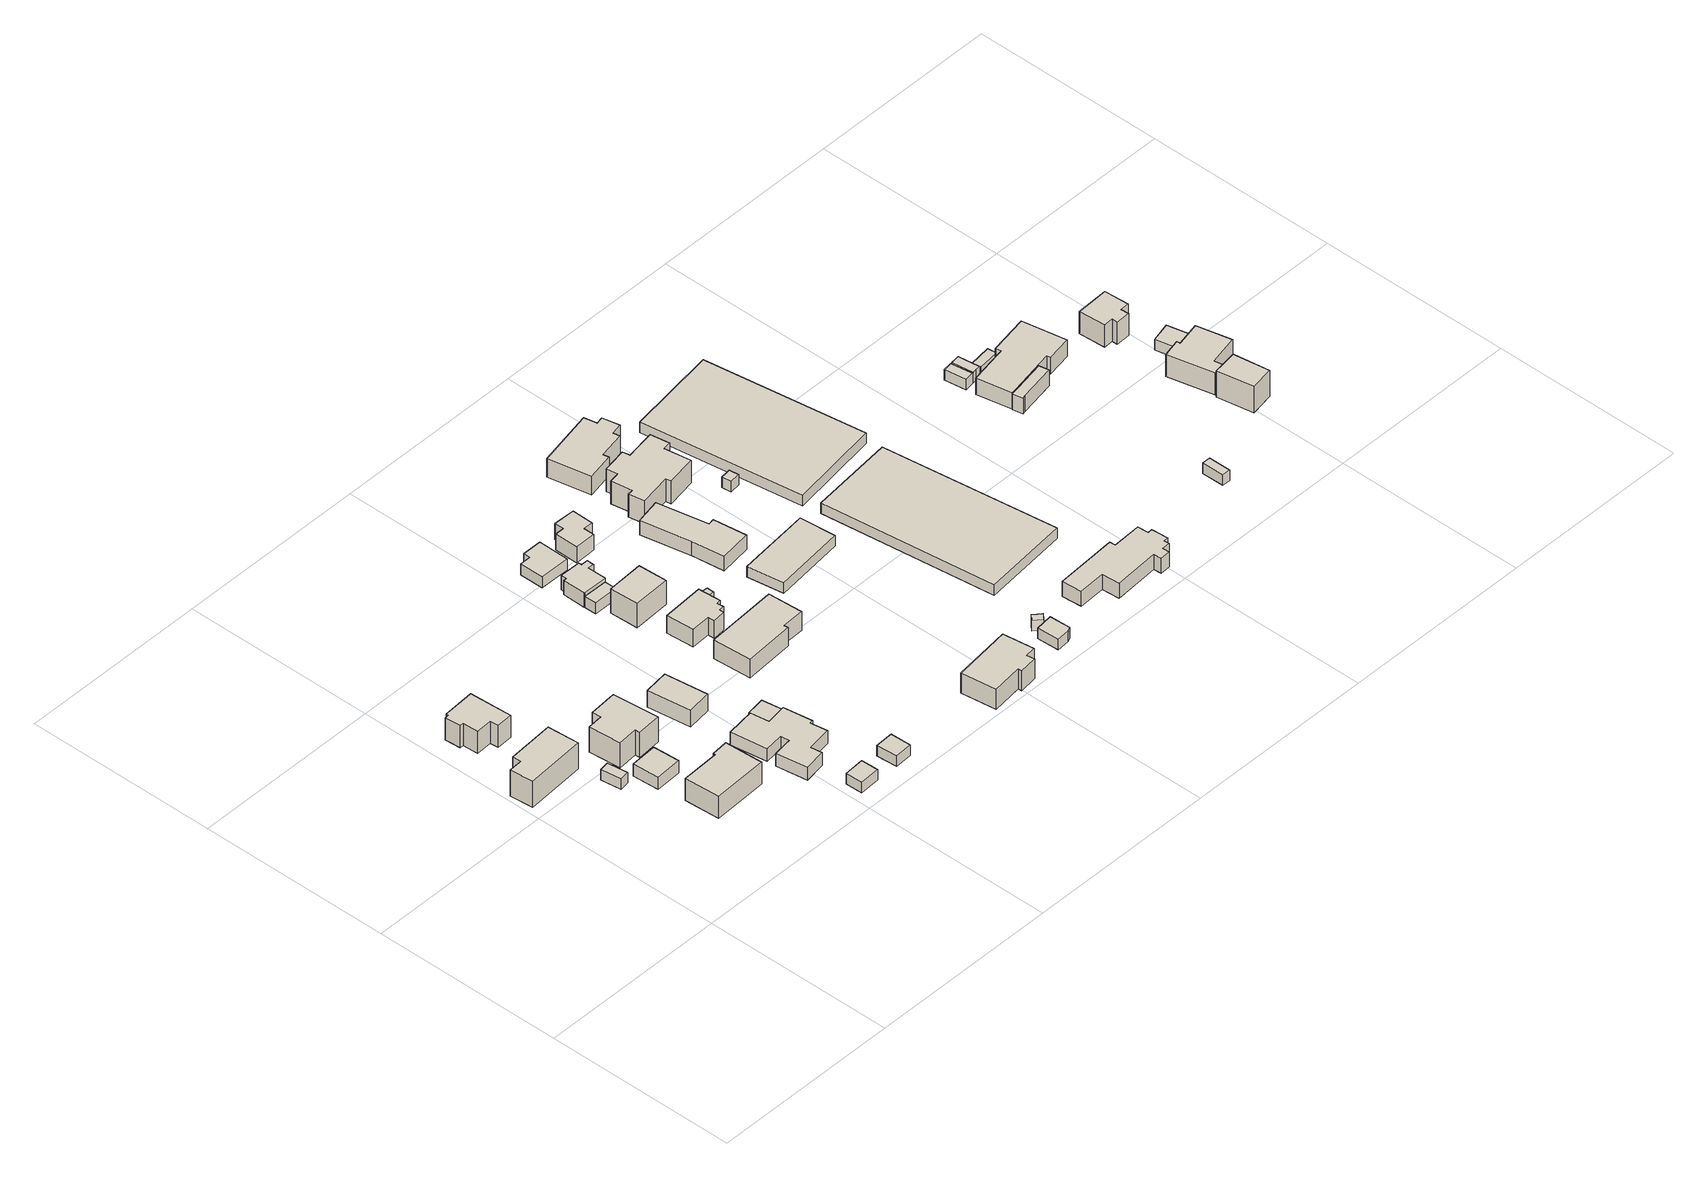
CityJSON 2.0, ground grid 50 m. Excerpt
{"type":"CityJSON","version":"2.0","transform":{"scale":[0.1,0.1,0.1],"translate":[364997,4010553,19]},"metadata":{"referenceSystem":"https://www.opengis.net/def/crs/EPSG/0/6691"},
"CityObjects":{
"building1":{"type":"Building","attributes":{"枝番":1,"利根川水系利根川洪水浸水想定区域（計画規模）.規模":"L1","利根川水系利根川洪水浸水想定区域（計画規模）.浸水ランク":"2","利根川水系利根川洪水浸水想定区域（計画規模）.浸水深":0.794,"利根川水系利根川洪水浸水想定区域（想定最大規模）.規模":"L2","利根川水系利根川洪水浸水想定区域（想定最大規模）.浸水ランク":"2","利根川水系利根川洪水浸水想定区域（想定最大規模）.浸水深":2.25,"usage":"411","measuredHeight":8.7,"BuildingDetails.prefecture":"10","BuildingDetails.city":"10207","BuildingDetails.surveyYear":2016},"geometry":[{"type":"Solid","lod":"1","boundaries":[[[[0,1,2,3,4,5]],[[4,6,7,5]],[[3,8,6,4]],[[2,9,8,3]],[[1,10,9,2]],[[0,11,10,1]],[[5,7,11,0]],[[6,8,9,10,11,7]]]]}]},
"building2":{"type":"Building","attributes":{"枝番":1,"利根川水系利根川洪水浸水想定区域（計画規模）.規模":"L1","利根川水系利根川洪水浸水想定区域（計画規模）.浸水ランク":"2","利根川水系利根川洪水浸水想定区域（計画規模）.浸水深":0.894,"利根川水系利根川洪水浸水想定区域（想定最大規模）.規模":"L2","利根川水系利根川洪水浸水想定区域（想定最大規模）.浸水ランク":"2","利根川水系利根川洪水浸水想定区域（想定最大規模）.浸水深":2.35,"usage":"411","measuredHeight":7.2,"BuildingDetails.prefecture":"10","BuildingDetails.city":"10207","BuildingDetails.surveyYear":2016},"geometry":[{"type":"Solid","lod":"1","boundaries":[[[[12,13,14,15,16,17,18,19,20,21]],[[20,22,23,21]],[[19,24,22,20]],[[18,25,24,19]],[[17,26,25,18]],[[16,27,26,17]],[[15,28,27,16]],[[14,29,28,15]],[[13,30,29,14]],[[12,31,30,13]],[[21,23,31,12]],[[22,24,25,26,27,28,29,30,31,23]]]]}]},
"building3":{"type":"Building","attributes":{"枝番":1,"利根川水系利根川洪水浸水想定区域（計画規模）.規模":"L1","利根川水系利根川洪水浸水想定区域（計画規模）.浸水ランク":"2","利根川水系利根川洪水浸水想定区域（計画規模）.浸水深":0.893,"利根川水系利根川洪水浸水想定区域（想定最大規模）.規模":"L2","利根川水系利根川洪水浸水想定区域（想定最大規模）.浸水ランク":"2","利根川水系利根川洪水浸水想定区域（想定最大規模）.浸水深":2.35,"BuildingDetails.prefecture":"10","BuildingDetails.city":"10207"},"geometry":[{"type":"Solid","lod":"1","boundaries":[[[[32,33,34,35]],[[34,36,37,35]],[[33,38,36,34]],[[32,39,38,33]],[[35,37,39,32]],[[36,38,39,37]]]]}]},
"building4":{"type":"Building","attributes":{"枝番":1,"利根川水系利根川洪水浸水想定区域（計画規模）.規模":"L1","利根川水系利根川洪水浸水想定区域（計画規模）.浸水ランク":"2","利根川水系利根川洪水浸水想定区域（計画規模）.浸水深":0.593,"利根川水系利根川洪水浸水想定区域（想定最大規模）.規模":"L2","利根川水系利根川洪水浸水想定区域（想定最大規模）.浸水ランク":"2","利根川水系利根川洪水浸水想定区域（想定最大規模）.浸水深":2.05,"usage":"411","measuredHeight":4.3,"BuildingDetails.prefecture":"10","BuildingDetails.city":"10207","BuildingDetails.surveyYear":2016},"geometry":[{"type":"Solid","lod":"1","boundaries":[[[[40,41,42,43]],[[42,44,45,43]],[[41,46,44,42]],[[40,47,46,41]],[[43,45,47,40]],[[44,46,47,45]]]]}]},
"building5":{"type":"Building","attributes":{"枝番":1,"利根川水系利根川洪水浸水想定区域（計画規模）.規模":"L1","利根川水系利根川洪水浸水想定区域（計画規模）.浸水ランク":"2","利根川水系利根川洪水浸水想定区域（計画規模）.浸水深":1.19,"利根川水系利根川洪水浸水想定区域（想定最大規模）.規模":"L2","利根川水系利根川洪水浸水想定区域（想定最大規模）.浸水ランク":"2","利根川水系利根川洪水浸水想定区域（想定最大規模）.浸水深":2.65,"usage":"411","measuredHeight":7.3,"BuildingDetails.prefecture":"10","BuildingDetails.city":"10207","BuildingDetails.surveyYear":2016},"geometry":[{"type":"Solid","lod":"1","boundaries":[[[[48,49,50,51,52,53]],[[52,54,55,53]],[[51,56,54,52]],[[50,57,56,51]],[[49,58,57,50]],[[48,59,58,49]],[[53,55,59,48]],[[54,56,57,58,59,55]]]]}]},
"building6":{"type":"Building","attributes":{"枝番":1,"利根川水系利根川洪水浸水想定区域（計画規模）.規模":"L1","利根川水系利根川洪水浸水想定区域（計画規模）.浸水ランク":"2","利根川水系利根川洪水浸水想定区域（計画規模）.浸水深":0.993,"利根川水系利根川洪水浸水想定区域（想定最大規模）.規模":"L2","利根川水系利根川洪水浸水想定区域（想定最大規模）.浸水ランク":"2","利根川水系利根川洪水浸水想定区域（想定最大規模）.浸水深":2.45,"usage":"411","measuredHeight":9.5,"BuildingDetails.prefecture":"10","BuildingDetails.city":"10207","BuildingDetails.surveyYear":2016},"geometry":[{"type":"Solid","lod":"1","boundaries":[[[[60,61,62,63,64,65,66,67]],[[66,68,69,67]],[[65,70,68,66]],[[64,71,70,65]],[[63,72,71,64]],[[62,73,72,63]],[[61,74,73,62]],[[60,75,74,61]],[[67,69,75,60]],[[68,70,71,72,73,74,75,69]]]]}]},
"building7":{"type":"Building","attributes":{"枝番":1,"利根川水系利根川洪水浸水想定区域（計画規模）.規模":"L1","利根川水系利根川洪水浸水想定区域（計画規模）.浸水ランク":"2","利根川水系利根川洪水浸水想定区域（計画規模）.浸水深":1.39,"利根川水系利根川洪水浸水想定区域（想定最大規模）.規模":"L2","利根川水系利根川洪水浸水想定区域（想定最大規模）.浸水ランク":"2","利根川水系利根川洪水浸水想定区域（想定最大規模）.浸水深":2.85,"BuildingDetails.prefecture":"10","BuildingDetails.city":"10207"},"geometry":[{"type":"Solid","lod":"1","boundaries":[[[[76,77,78,79]],[[78,80,81,79]],[[77,82,80,78]],[[76,83,82,77]],[[79,81,83,76]],[[80,82,83,81]]]]}]},
"building8":{"type":"Building","attributes":{"枝番":1,"利根川水系利根川洪水浸水想定区域（計画規模）.規模":"L1","利根川水系利根川洪水浸水想定区域（計画規模）.浸水ランク":"2","利根川水系利根川洪水浸水想定区域（計画規模）.浸水深":1.59,"利根川水系利根川洪水浸水想定区域（想定最大規模）.規模":"L2","利根川水系利根川洪水浸水想定区域（想定最大規模）.浸水ランク":"3","利根川水系利根川洪水浸水想定区域（想定最大規模）.浸水深":3.05,"usage":"411","measuredHeight":7.1,"BuildingDetails.prefecture":"10","BuildingDetails.city":"10207","BuildingDetails.surveyYear":2016},"geometry":[{"type":"Solid","lod":"1","boundaries":[[[[84,85,86,87,88,89,90,91,92,93,94,95,96,97]],[[96,98,99,97]],[[95,100,98,96]],[[94,101,100,95]],[[93,102,101,94]],[[92,103,102,93]],[[91,104,103,92]],[[90,105,104,91]],[[89,106,105,90]],[[88,107,106,89]],[[87,108,107,88]],[[86,109,108,87]],[[85,110,109,86]],[[84,111,110,85]],[[97,99,111,84]],[[98,100,101,102,103,104,105,106,107,108,109,110,111,99]]]]}]},
"building9":{"type":"Building","attributes":{"枝番":1,"利根川水系利根川洪水浸水想定区域（計画規模）.規模":"L1","利根川水系利根川洪水浸水想定区域（計画規模）.浸水ランク":"2","利根川水系利根川洪水浸水想定区域（計画規模）.浸水深":1.19,"利根川水系利根川洪水浸水想定区域（想定最大規模）.規模":"L2","利根川水系利根川洪水浸水想定区域（想定最大規模）.浸水ランク":"2","利根川水系利根川洪水浸水想定区域（想定最大規模）.浸水深":2.65,"usage":"411","measuredHeight":5.1,"BuildingDetails.prefecture":"10","BuildingDetails.city":"10207","BuildingDetails.surveyYear":2016},"geometry":[{"type":"Solid","lod":"1","boundaries":[[[[112,113,114,115]],[[114,116,117,115]],[[113,118,116,114]],[[112,119,118,113]],[[115,117,119,112]],[[116,118,119,117]]]]}]},
"building10":{"type":"Building","attributes":{"枝番":1,"利根川水系利根川洪水浸水想定区域（計画規模）.規模":"L1","利根川水系利根川洪水浸水想定区域（計画規模）.浸水ランク":"2","利根川水系利根川洪水浸水想定区域（計画規模）.浸水深":1.59,"利根川水系利根川洪水浸水想定区域（想定最大規模）.規模":"L2","利根川水系利根川洪水浸水想定区域（想定最大規模）.浸水ランク":"3","利根川水系利根川洪水浸水想定区域（想定最大規模）.浸水深":3.05,"measuredHeight":3.8,"BuildingDetails.prefecture":"10","BuildingDetails.city":"10207"},"geometry":[{"type":"Solid","lod":"1","boundaries":[[[[120,121,122,123]],[[122,124,125,123]],[[121,126,124,122]],[[120,127,126,121]],[[123,125,127,120]],[[124,126,127,125]]]]}]},
"building11":{"type":"Building","attributes":{"枝番":1,"利根川水系利根川洪水浸水想定区域（計画規模）.規模":"L1","利根川水系利根川洪水浸水想定区域（計画規模）.浸水ランク":"2","利根川水系利根川洪水浸水想定区域（計画規模）.浸水深":1.19,"利根川水系利根川洪水浸水想定区域（想定最大規模）.規模":"L2","利根川水系利根川洪水浸水想定区域（想定最大規模）.浸水ランク":"2","利根川水系利根川洪水浸水想定区域（想定最大規模）.浸水深":2.65,"measuredHeight":3.2,"BuildingDetails.prefecture":"10","BuildingDetails.city":"10207"},"geometry":[{"type":"Solid","lod":"1","boundaries":[[[[128,129,130,131]],[[130,132,133,131]],[[129,134,132,130]],[[128,135,134,129]],[[131,133,135,128]],[[132,134,135,133]]]]}]},
"building12":{"type":"Building","attributes":{"枝番":1,"利根川水系利根川洪水浸水想定区域（計画規模）.規模":"L1","利根川水系利根川洪水浸水想定区域（計画規模）.浸水ランク":"2","利根川水系利根川洪水浸水想定区域（計画規模）.浸水深":1.2,"利根川水系利根川洪水浸水想定区域（想定最大規模）.規模":"L2","利根川水系利根川洪水浸水想定区域（想定最大規模）.浸水ランク":"2","利根川水系利根川洪水浸水想定区域（想定最大規模）.浸水深":2.65,"measuredHeight":3.7,"BuildingDetails.prefecture":"10","BuildingDetails.city":"10207"},"geometry":[{"type":"Solid","lod":"1","boundaries":[[[[136,137,138,139]],[[138,140,141,139]],[[137,142,140,138]],[[136,143,142,137]],[[139,141,143,136]],[[140,142,143,141]]]]}]},
"building13":{"type":"Building","attributes":{"枝番":1,"利根川水系利根川洪水浸水想定区域（計画規模）.規模":"L1","利根川水系利根川洪水浸水想定区域（計画規模）.浸水ランク":"2","利根川水系利根川洪水浸水想定区域（計画規模）.浸水深":0.692,"利根川水系利根川洪水浸水想定区域（想定最大規模）.規模":"L2","利根川水系利根川洪水浸水想定区域（想定最大規模）.浸水ランク":"2","利根川水系利根川洪水浸水想定区域（想定最大規模）.浸水深":2.15,"usage":"411","measuredHeight":6.8,"BuildingDetails.prefecture":"10","BuildingDetails.city":"10207","BuildingDetails.surveyYear":2016},"geometry":[{"type":"Solid","lod":"1","boundaries":[[[[144,145,146,147,148,149,150,151,152,153]],[[152,154,155,153]],[[151,156,154,152]],[[150,157,156,151]],[[149,158,157,150]],[[148,159,158,149]],[[147,160,159,148]],[[146,161,160,147]],[[145,162,161,146]],[[144,163,162,145]],[[153,155,163,144]],[[154,156,157,158,159,160,161,162,163,155]]]]}]},
"building14":{"type":"Building","attributes":{"枝番":1,"利根川水系利根川洪水浸水想定区域（計画規模）.規模":"L1","利根川水系利根川洪水浸水想定区域（計画規模）.浸水ランク":"2","利根川水系利根川洪水浸水想定区域（計画規模）.浸水深":0.793,"利根川水系利根川洪水浸水想定区域（想定最大規模）.規模":"L2","利根川水系利根川洪水浸水想定区域（想定最大規模）.浸水ランク":"2","利根川水系利根川洪水浸水想定区域（想定最大規模）.浸水深":2.25,"usage":"411","measuredHeight":7.6,"BuildingDetails.prefecture":"10","BuildingDetails.city":"10207","BuildingDetails.surveyYear":2016},"geometry":[{"type":"Solid","lod":"1","boundaries":[[[[164,165,166,167]],[[166,168,169,167]],[[165,170,168,166]],[[164,171,170,165]],[[167,169,171,164]],[[168,170,171,169]]]]}]},
"building15":{"type":"Building","attributes":{"枝番":1,"利根川水系利根川洪水浸水想定区域（計画規模）.規模":"L1","利根川水系利根川洪水浸水想定区域（計画規模）.浸水ランク":"2","利根川水系利根川洪水浸水想定区域（計画規模）.浸水深":1.2,"利根川水系利根川洪水浸水想定区域（想定最大規模）.規模":"L2","利根川水系利根川洪水浸水想定区域（想定最大規模）.浸水ランク":"2","利根川水系利根川洪水浸水想定区域（想定最大規模）.浸水深":2.65,"usage":"411","measuredHeight":6.3,"BuildingDetails.prefecture":"10","BuildingDetails.city":"10207","BuildingDetails.surveyYear":2016},"geometry":[{"type":"Solid","lod":"1","boundaries":[[[[138,137,172,173,174,175,176,177,178,179,180,181]],[[180,182,183,181]],[[179,184,182,180]],[[178,185,184,179]],[[177,186,185,178]],[[176,187,186,177]],[[175,188,187,176]],[[174,189,188,175]],[[173,190,189,174]],[[172,191,190,173]],[[137,192,191,172]],[[138,193,192,137]],[[181,183,193,138]],[[182,184,185,186,187,188,189,190,191,192,193,183]]]]}]},
"building16":{"type":"Building","attributes":{"枝番":1,"利根川水系利根川洪水浸水想定区域（計画規模）.規模":"L1","利根川水系利根川洪水浸水想定区域（計画規模）.浸水ランク":"2","利根川水系利根川洪水浸水想定区域（計画規模）.浸水深":1.49,"利根川水系利根川洪水浸水想定区域（想定最大規模）.規模":"L2","利根川水系利根川洪水浸水想定区域（想定最大規模）.浸水ランク":"2","利根川水系利根川洪水浸水想定区域（想定最大規模）.浸水深":2.95,"measuredHeight":6.6,"BuildingDetails.prefecture":"10","BuildingDetails.city":"10207"},"geometry":[{"type":"Solid","lod":"1","boundaries":[[[[194,195,196,197,198,199]],[[198,200,201,199]],[[197,202,200,198]],[[196,203,202,197]],[[195,204,203,196]],[[194,205,204,195]],[[199,201,205,194]],[[200,202,203,204,205,201]]]]}]},
"building17":{"type":"Building","attributes":{"枝番":1,"利根川水系利根川洪水浸水想定区域（計画規模）.規模":"L1","利根川水系利根川洪水浸水想定区域（計画規模）.浸水ランク":"2","利根川水系利根川洪水浸水想定区域（計画規模）.浸水深":1.4,"利根川水系利根川洪水浸水想定区域（想定最大規模）.規模":"L2","利根川水系利根川洪水浸水想定区域（想定最大規模）.浸水ランク":"2","利根川水系利根川洪水浸水想定区域（想定最大規模）.浸水深":2.85,"usage":"411","measuredHeight":6.3,"BuildingDetails.prefecture":"10","BuildingDetails.city":"10207","BuildingDetails.surveyYear":2016},"geometry":[{"type":"Solid","lod":"1","boundaries":[[[[206,207,208,209,210,211]],[[210,212,213,211]],[[209,214,212,210]],[[208,215,214,209]],[[207,216,215,208]],[[206,217,216,207]],[[211,213,217,206]],[[212,214,215,216,217,213]]]]}]},
"building18":{"type":"Building","attributes":{"枝番":1,"利根川水系利根川洪水浸水想定区域（計画規模）.規模":"L1","利根川水系利根川洪水浸水想定区域（計画規模）.浸水ランク":"2","利根川水系利根川洪水浸水想定区域（計画規模）.浸水深":1.29,"利根川水系利根川洪水浸水想定区域（想定最大規模）.規模":"L2","利根川水系利根川洪水浸水想定区域（想定最大規模）.浸水ランク":"2","利根川水系利根川洪水浸水想定区域（想定最大規模）.浸水深":2.75,"usage":"411","BuildingDetails.prefecture":"10","BuildingDetails.city":"10207","BuildingDetails.surveyYear":2016},"geometry":[{"type":"Solid","lod":"1","boundaries":[[[[218,219,220,221]],[[220,222,223,221]],[[219,224,222,220]],[[218,225,224,219]],[[221,223,225,218]],[[222,224,225,223]]]]}]},
"building19":{"type":"Building","attributes":{"枝番":1,"利根川水系利根川洪水浸水想定区域（計画規模）.規模":"L1","利根川水系利根川洪水浸水想定区域（計画規模）.浸水ランク":"2","利根川水系利根川洪水浸水想定区域（計画規模）.浸水深":1.29,"利根川水系利根川洪水浸水想定区域（想定最大規模）.規模":"L2","利根川水系利根川洪水浸水想定区域（想定最大規模）.浸水ランク":"2","利根川水系利根川洪水浸水想定区域（想定最大規模）.浸水深":2.75,"usage":"411","measuredHeight":6,"BuildingDetails.prefecture":"10","BuildingDetails.city":"10207","BuildingDetails.surveyYear":2016},"geometry":[{"type":"Solid","lod":"1","boundaries":[[[[226,227,228,229,230,231,232,233]],[[232,234,235,233]],[[231,236,234,232]],[[230,237,236,231]],[[229,238,237,230]],[[228,239,238,229]],[[227,240,239,228]],[[226,241,240,227]],[[233,235,241,226]],[[234,236,237,238,239,240,241,235]]]]}]},
"building20":{"type":"Building","attributes":{"枝番":1,"利根川水系渡良瀬川洪水浸水想定区域（想定最大規模）.規模":"L2","利根川水系渡良瀬川洪水浸水想定区域（想定最大規模）.浸水ランク":"1","利根川水系渡良瀬川洪水浸水想定区域（想定最大規模）.浸水深":0.14,"利根川水系利根川洪水浸水想定区域（計画規模）.規模":"L1","利根川水系利根川洪水浸水想定区域（計画規模）.浸水ランク":"2","利根川水系利根川洪水浸水想定区域（計画規模）.浸水深":1.79,"利根川水系利根川洪水浸水想定区域（想定最大規模）.規模":"L2","利根川水系利根川洪水浸水想定区域（想定最大規模）.浸水ランク":"3","利根川水系利根川洪水浸水想定区域（想定最大規模）.浸水深":3.25,"usage":"411","measuredHeight":7,"BuildingDetails.prefecture":"10","BuildingDetails.city":"10207","BuildingDetails.surveyYear":2016},"geometry":[{"type":"Solid","lod":"1","boundaries":[[[[242,243,244,245,246,247,248,249]],[[248,250,251,249]],[[247,252,250,248]],[[246,253,252,247]],[[245,254,253,246]],[[244,255,254,245]],[[243,256,255,244]],[[242,257,256,243]],[[249,251,257,242]],[[250,252,253,254,255,256,257,251]]]]}]},
"building21":{"type":"Building","attributes":{"枝番":1,"利根川水系利根川洪水浸水想定区域（計画規模）.規模":"L1","利根川水系利根川洪水浸水想定区域（計画規模）.浸水ランク":"2","利根川水系利根川洪水浸水想定区域（計画規模）.浸水深":1.39,"利根川水系利根川洪水浸水想定区域（想定最大規模）.規模":"L2","利根川水系利根川洪水浸水想定区域（想定最大規模）.浸水ランク":"2","利根川水系利根川洪水浸水想定区域（想定最大規模）.浸水深":2.85,"usage":"411","measuredHeight":4.8,"BuildingDetails.prefecture":"10","BuildingDetails.city":"10207","BuildingDetails.surveyYear":2016},"geometry":[{"type":"Solid","lod":"1","boundaries":[[[[258,259,260,261,262,263,264]],[[263,265,266,264]],[[262,267,265,263]],[[261,268,267,262]],[[260,269,268,261]],[[259,270,269,260]],[[258,271,270,259]],[[264,266,271,258]],[[265,267,268,269,270,271,266]]]]}]},
"building22":{"type":"Building","attributes":{"枝番":1,"利根川水系利根川洪水浸水想定区域（計画規模）.規模":"L1","利根川水系利根川洪水浸水想定区域（計画規模）.浸水ランク":"2","利根川水系利根川洪水浸水想定区域（計画規模）.浸水深":1.59,"利根川水系利根川洪水浸水想定区域（想定最大規模）.規模":"L2","利根川水系利根川洪水浸水想定区域（想定最大規模）.浸水ランク":"3","利根川水系利根川洪水浸水想定区域（想定最大規模）.浸水深":3.05,"BuildingDetails.prefecture":"10","BuildingDetails.city":"10207"},"geometry":[{"type":"Solid","lod":"1","boundaries":[[[[272,273,274,275]],[[274,276,277,275]],[[273,278,276,274]],[[272,279,278,273]],[[275,277,279,272]],[[276,278,279,277]]]]}]},
"building23":{"type":"Building","attributes":{"枝番":1,"利根川水系渡良瀬川洪水浸水想定区域（想定最大規模）.規模":"L2","利根川水系渡良瀬川洪水浸水想定区域（想定最大規模）.浸水ランク":"2","利根川水系渡良瀬川洪水浸水想定区域（想定最大規模）.浸水深":0.54,"利根川水系利根川洪水浸水想定区域（計画規模）.規模":"L1","利根川水系利根川洪水浸水想定区域（計画規模）.浸水ランク":"2","利根川水系利根川洪水浸水想定区域（計画規模）.浸水深":1.89,"利根川水系利根川洪水浸水想定区域（想定最大規模）.規模":"L2","利根川水系利根川洪水浸水想定区域（想定最大規模）.浸水ランク":"3","利根川水系利根川洪水浸水想定区域（想定最大規模）.浸水深":3.35,"measuredHeight":3.4,"BuildingDetails.prefecture":"10","BuildingDetails.city":"10207"},"geometry":[{"type":"Solid","lod":"1","boundaries":[[[[280,281,282,283,284]],[[283,285,286,284]],[[282,287,285,283]],[[281,288,287,282]],[[280,289,288,281]],[[284,286,289,280]],[[285,287,288,289,286]]]]}]},
"building24":{"type":"Building","attributes":{"枝番":1,"利根川水系渡良瀬川洪水浸水想定区域（想定最大規模）.規模":"L2","利根川水系渡良瀬川洪水浸水想定区域（想定最大規模）.浸水ランク":"2","利根川水系渡良瀬川洪水浸水想定区域（想定最大規模）.浸水深":0.53,"利根川水系利根川洪水浸水想定区域（計画規模）.規模":"L1","利根川水系利根川洪水浸水想定区域（計画規模）.浸水ランク":"2","利根川水系利根川洪水浸水想定区域（計画規模）.浸水深":1.59,"利根川水系利根川洪水浸水想定区域（想定最大規模）.規模":"L2","利根川水系利根川洪水浸水想定区域（想定最大規模）.浸水ランク":"3","利根川水系利根川洪水浸水想定区域（想定最大規模）.浸水深":3.05,"usage":"411","BuildingDetails.prefecture":"10","BuildingDetails.city":"10207","BuildingDetails.surveyYear":2016},"geometry":[{"type":"Solid","lod":"1","boundaries":[[[[290,291,292,293]],[[292,294,295,293]],[[291,296,294,292]],[[290,297,296,291]],[[293,295,297,290]],[[294,296,297,295]]]]}]},
"building25":{"type":"Building","attributes":{"枝番":1,"利根川水系利根川洪水浸水想定区域（計画規模）.規模":"L1","利根川水系利根川洪水浸水想定区域（計画規模）.浸水ランク":"2","利根川水系利根川洪水浸水想定区域（計画規模）.浸水深":0.793,"利根川水系利根川洪水浸水想定区域（想定最大規模）.規模":"L2","利根川水系利根川洪水浸水想定区域（想定最大規模）.浸水ランク":"2","利根川水系利根川洪水浸水想定区域（想定最大規模）.浸水深":2.25,"usage":"411","measuredHeight":8.2,"BuildingDetails.prefecture":"10","BuildingDetails.city":"10207","BuildingDetails.surveyYear":2016},"geometry":[{"type":"Solid","lod":"1","boundaries":[[[[298,299,300,301,302,303,304,305,306,307,308,309,310,311]],[[310,312,313,311]],[[309,314,312,310]],[[308,315,314,309]],[[307,316,315,308]],[[306,317,316,307]],[[305,318,317,306]],[[304,319,318,305]],[[303,320,319,304]],[[302,321,320,303]],[[301,322,321,302]],[[300,323,322,301]],[[299,324,323,300]],[[298,325,324,299]],[[311,313,325,298]],[[312,314,315,316,317,318,319,320,321,322,323,324,325,313]]]]}]},
"building26":{"type":"Building","attributes":{"枝番":1,"利根川水系利根川洪水浸水想定区域（計画規模）.規模":"L1","利根川水系利根川洪水浸水想定区域（計画規模）.浸水ランク":"2","利根川水系利根川洪水浸水想定区域（計画規模）.浸水深":1.29,"利根川水系利根川洪水浸水想定区域（想定最大規模）.規模":"L2","利根川水系利根川洪水浸水想定区域（想定最大規模）.浸水ランク":"2","利根川水系利根川洪水浸水想定区域（想定最大規模）.浸水深":2.75,"usage":"431","measuredHeight":5.8,"BuildingDetails.prefecture":"10","BuildingDetails.city":"10207","BuildingDetails.surveyYear":2016},"geometry":[{"type":"Solid","lod":"1","boundaries":[[[[326,327,328,329,330,331,332,333,334,335]],[[334,336,337,335]],[[333,338,336,334]],[[332,339,338,333]],[[331,340,339,332]],[[330,341,340,331]],[[329,342,341,330]],[[328,343,342,329]],[[327,344,343,328]],[[326,345,344,327]],[[335,337,345,326]],[[336,338,339,340,341,342,343,344,345,337]]]]}]},
"building27":{"type":"Building","attributes":{"枝番":1,"利根川水系利根川洪水浸水想定区域（計画規模）.規模":"L1","利根川水系利根川洪水浸水想定区域（計画規模）.浸水ランク":"2","利根川水系利根川洪水浸水想定区域（計画規模）.浸水深":1.09,"利根川水系利根川洪水浸水想定区域（想定最大規模）.規模":"L2","利根川水系利根川洪水浸水想定区域（想定最大規模）.浸水ランク":"2","利根川水系利根川洪水浸水想定区域（想定最大規模）.浸水深":2.55,"usage":"411","BuildingDetails.prefecture":"10","BuildingDetails.city":"10207","BuildingDetails.surveyYear":2016},"geometry":[{"type":"Solid","lod":"1","boundaries":[[[[346,347,348,349]],[[348,350,351,349]],[[347,352,350,348]],[[346,353,352,347]],[[349,351,353,346]],[[350,352,353,351]]]]}]},
"building28":{"type":"Building","attributes":{"枝番":1,"利根川水系渡良瀬川洪水浸水想定区域（想定最大規模）.規模":"L2","利根川水系渡良瀬川洪水浸水想定区域（想定最大規模）.浸水ランク":"1","利根川水系渡良瀬川洪水浸水想定区域（想定最大規模）.浸水深":0.44,"利根川水系利根川洪水浸水想定区域（計画規模）.規模":"L1","利根川水系利根川洪水浸水想定区域（計画規模）.浸水ランク":"2","利根川水系利根川洪水浸水想定区域（計画規模）.浸水深":2.39,"利根川水系利根川洪水浸水想定区域（想定最大規模）.規模":"L2","利根川水系利根川洪水浸水想定区域（想定最大規模）.浸水ランク":"3","利根川水系利根川洪水浸水想定区域（想定最大規模）.浸水深":3.84,"BuildingDetails.prefecture":"10","BuildingDetails.city":"10207"},"geometry":[{"type":"Solid","lod":"1","boundaries":[[[[354,355,356,357]],[[356,358,359,357]],[[355,360,358,356]],[[354,361,360,355]],[[357,359,361,354]],[[358,360,361,359]]]]}]},
"building29":{"type":"Building","attributes":{"枝番":1,"利根川水系渡良瀬川洪水浸水想定区域（想定最大規模）.規模":"L2","利根川水系渡良瀬川洪水浸水想定区域（想定最大規模）.浸水ランク":"2","利根川水系渡良瀬川洪水浸水想定区域（想定最大規模）.浸水深":0.63,"利根川水系渡良瀬川洪水浸水想定区域（想定最大規模）.継続時間":0.4,"利根川水系利根川洪水浸水想定区域（計画規模）.規模":"L1","利根川水系利根川洪水浸水想定区域（計画規模）.浸水ランク":"2","利根川水系利根川洪水浸水想定区域（計画規模）.浸水深":2.59,"利根川水系利根川洪水浸水想定区域（想定最大規模）.規模":"L2","利根川水系利根川洪水浸水想定区域（想定最大規模）.浸水ランク":"3","利根川水系利根川洪水浸水想定区域（想定最大規模）.浸水深":4.04,"usage":"411","measuredHeight":6.8,"BuildingDetails.prefecture":"10","BuildingDetails.city":"10207","BuildingDetails.surveyYear":2016},"geometry":[{"type":"Solid","lod":"1","boundaries":[[[[362,363,364,365,366,367,368,369,370,371,372,373,374,375,376,377]],[[376,378,379,377]],[[375,380,378,376]],[[374,381,380,375]],[[373,382,381,374]],[[372,383,382,373]],[[371,384,383,372]],[[370,385,384,371]],[[369,386,385,370]],[[368,387,386,369]],[[367,388,387,368]],[[366,389,388,367]],[[365,390,389,366]],[[364,391,390,365]],[[363,392,391,364]],[[362,393,392,363]],[[377,379,393,362]],[[378,380,381,382,383,384,385,386,387,388,389,390,391,392,393,379]]]]}]},
"building30":{"type":"Building","attributes":{"枝番":1,"利根川水系渡良瀬川洪水浸水想定区域（想定最大規模）.規模":"L2","利根川水系利根川洪水浸水想定区域（計画規模）.規模":"L1","利根川水系利根川洪水浸水想定区域（計画規模）.浸水ランク":"2","利根川水系利根川洪水浸水想定区域（計画規模）.浸水深":1.59,"利根川水系利根川洪水浸水想定区域（想定最大規模）.規模":"L2","利根川水系利根川洪水浸水想定区域（想定最大規模）.浸水ランク":"3","利根川水系利根川洪水浸水想定区域（想定最大規模）.浸水深":3.04,"BuildingDetails.prefecture":"10","BuildingDetails.city":"10207"},"geometry":[{"type":"Solid","lod":"1","boundaries":[[[[394,395,396,397]],[[396,398,399,397]],[[395,400,398,396]],[[394,401,400,395]],[[397,399,401,394]],[[398,400,401,399]]]]}]},
"building31":{"type":"Building","attributes":{"枝番":1,"利根川水系渡良瀬川洪水浸水想定区域（想定最大規模）.規模":"L2","利根川水系渡良瀬川洪水浸水想定区域（想定最大規模）.浸水ランク":"1","利根川水系渡良瀬川洪水浸水想定区域（想定最大規模）.浸水深":0.33,"利根川水系利根川洪水浸水想定区域（計画規模）.規模":"L1","利根川水系利根川洪水浸水想定区域（計画規模）.浸水ランク":"2","利根川水系利根川洪水浸水想定区域（計画規模）.浸水深":2.29,"利根川水系利根川洪水浸水想定区域（想定最大規模）.規模":"L2","利根川水系利根川洪水浸水想定区域（想定最大規模）.浸水ランク":"3","利根川水系利根川洪水浸水想定区域（想定最大規模）.浸水深":3.74,"usage":"402","BuildingDetails.prefecture":"10","BuildingDetails.city":"10207","BuildingDetails.surveyYear":2016},"geometry":[{"type":"Solid","lod":"1","boundaries":[[[[402,403,404,405]],[[404,406,407,405]],[[403,408,406,404]],[[402,409,408,403]],[[405,407,409,402]],[[406,408,409,407]]]]}]},
"building32":{"type":"Building","attributes":{"枝番":1,"利根川水系利根川洪水浸水想定区域（計画規模）.規模":"L1","利根川水系利根川洪水浸水想定区域（計画規模）.浸水ランク":"2","利根川水系利根川洪水浸水想定区域（計画規模）.浸水深":1.69,"利根川水系利根川洪水浸水想定区域（想定最大規模）.規模":"L2","利根川水系利根川洪水浸水想定区域（想定最大規模）.浸水ランク":"3","利根川水系利根川洪水浸水想定区域（想定最大規模）.浸水深":3.14,"BuildingDetails.prefecture":"10","BuildingDetails.city":"10207"},"geometry":[{"type":"Solid","lod":"1","boundaries":[[[[410,411,412,413]],[[412,414,415,413]],[[411,416,414,412]],[[410,417,416,411]],[[413,415,417,410]],[[414,416,417,415]]]]}]},
"building33":{"type":"Building","attributes":{"枝番":1,"利根川水系渡良瀬川洪水浸水想定区域（想定最大規模）.規模":"L2","利根川水系利根川洪水浸水想定区域（計画規模）.規模":"L1","利根川水系利根川洪水浸水想定区域（計画規模）.浸水ランク":"2","利根川水系利根川洪水浸水想定区域（計画規模）.浸水深":1.79,"利根川水系利根川洪水浸水想定区域（想定最大規模）.規模":"L2","利根川水系利根川洪水浸水想定区域（想定最大規模）.浸水ランク":"3","利根川水系利根川洪水浸水想定区域（想定最大規模）.浸水深":3.24,"measuredHeight":4.8,"BuildingDetails.prefecture":"10","BuildingDetails.city":"10207"},"geometry":[{"type":"Solid","lod":"1","boundaries":[[[[418,419,420,421,422,423]],[[422,424,425,423]],[[421,426,424,422]],[[420,427,426,421]],[[419,428,427,420]],[[418,429,428,419]],[[423,425,429,418]],[[424,426,427,428,429,425]]]]}]},
"building34":{"type":"Building","attributes":{"枝番":1,"利根川水系利根川洪水浸水想定区域（計画規模）.規模":"L1","利根川水系利根川洪水浸水想定区域（計画規模）.浸水ランク":"2","利根川水系利根川洪水浸水想定区域（計画規模）.浸水深":1.69,"利根川水系利根川洪水浸水想定区域（想定最大規模）.規模":"L2","利根川水系利根川洪水浸水想定区域（想定最大規模）.浸水ランク":"3","利根川水系利根川洪水浸水想定区域（想定最大規模）.浸水深":3.14,"BuildingDetails.prefecture":"10","BuildingDetails.city":"10207"},"geometry":[{"type":"Solid","lod":"1","boundaries":[[[[430,431,432,433,434,435]],[[434,436,437,435]],[[433,438,436,434]],[[432,439,438,433]],[[431,440,439,432]],[[430,441,440,431]],[[435,437,441,430]],[[436,438,439,440,441,437]]]]}]},
"building35":{"type":"Building","attributes":{"枝番":1,"利根川水系利根川洪水浸水想定区域（計画規模）.規模":"L1","利根川水系利根川洪水浸水想定区域（計画規模）.浸水ランク":"2","利根川水系利根川洪水浸水想定区域（計画規模）.浸水深":1.89,"利根川水系利根川洪水浸水想定区域（想定最大規模）.規模":"L2","利根川水系利根川洪水浸水想定区域（想定最大規模）.浸水ランク":"3","利根川水系利根川洪水浸水想定区域（想定最大規模）.浸水深":3.34,"BuildingDetails.prefecture":"10","BuildingDetails.city":"10207"},"geometry":[{"type":"Solid","lod":"1","boundaries":[[[[442,443,444,445]],[[444,446,447,445]],[[443,448,446,444]],[[442,449,448,443]],[[445,447,449,442]],[[446,448,449,447]]]]}]},
"building36":{"type":"Building","attributes":{"枝番":1,"利根川水系渡良瀬川洪水浸水想定区域（想定最大規模）.規模":"L2","利根川水系利根川洪水浸水想定区域（計画規模）.規模":"L1","利根川水系利根川洪水浸水想定区域（計画規模）.浸水ランク":"2","利根川水系利根川洪水浸水想定区域（計画規模）.浸水深":1.79,"利根川水系利根川洪水浸水想定区域（想定最大規模）.規模":"L2","利根川水系利根川洪水浸水想定区域（想定最大規模）.浸水ランク":"3","利根川水系利根川洪水浸水想定区域（想定最大規模）.浸水深":3.24,"usage":"415","measuredHeight":8.4,"BuildingDetails.prefecture":"10","BuildingDetails.city":"10207","BuildingDetails.surveyYear":2016},"geometry":[{"type":"Solid","lod":"1","boundaries":[[[[450,451,452,453,454,455,456,457,458,459]],[[458,460,461,459]],[[457,462,460,458]],[[456,463,462,457]],[[455,464,463,456]],[[454,465,464,455]],[[453,466,465,454]],[[452,467,466,453]],[[451,468,467,452]],[[450,469,468,451]],[[459,461,469,450]],[[460,462,463,464,465,466,467,468,469,461]]]]}]},
"building37":{"type":"Building","attributes":{"枝番":1,"利根川水系渡良瀬川洪水浸水想定区域（想定最大規模）.規模":"L2","利根川水系渡良瀬川洪水浸水想定区域（想定最大規模）.浸水ランク":"1","利根川水系渡良瀬川洪水浸水想定区域（想定最大規模）.浸水深":0.44,"利根川水系利根川洪水浸水想定区域（計画規模）.規模":"L1","利根川水系利根川洪水浸水想定区域（計画規模）.浸水ランク":"2","利根川水系利根川洪水浸水想定区域（計画規模）.浸水深":2.39,"利根川水系利根川洪水浸水想定区域（想定最大規模）.規模":"L2","利根川水系利根川洪水浸水想定区域（想定最大規模）.浸水ランク":"3","利根川水系利根川洪水浸水想定区域（想定最大規模）.浸水深":3.84,"usage":"411","measuredHeight":8.3,"BuildingDetails.prefecture":"10","BuildingDetails.city":"10207","BuildingDetails.surveyYear":2016},"geometry":[{"type":"Solid","lod":"1","boundaries":[[[[470,471,472,473]],[[472,474,475,473]],[[471,476,474,472]],[[470,477,476,471]],[[473,475,477,470]],[[474,476,477,475]]]]}]},
"building38":{"type":"Building","attributes":{"枝番":1,"利根川水系渡良瀬川洪水浸水想定区域（想定最大規模）.規模":"L2","利根川水系渡良瀬川洪水浸水想定区域（想定最大規模）.浸水ランク":"1","利根川水系渡良瀬川洪水浸水想定区域（想定最大規模）.浸水深":0.34,"利根川水系利根川洪水浸水想定区域（計画規模）.規模":"L1","利根川水系利根川洪水浸水想定区域（計画規模）.浸水ランク":"2","利根川水系利根川洪水浸水想定区域（計画規模）.浸水深":2.29,"利根川水系利根川洪水浸水想定区域（想定最大規模）.規模":"L2","利根川水系利根川洪水浸水想定区域（想定最大規模）.浸水ランク":"3","利根川水系利根川洪水浸水想定区域（想定最大規模）.浸水深":3.74,"usage":"411","measuredHeight":7.2,"BuildingDetails.prefecture":"10","BuildingDetails.city":"10207","BuildingDetails.surveyYear":2016},"geometry":[{"type":"Solid","lod":"1","boundaries":[[[[478,479,480,481,482,483,484,485]],[[484,486,487,485]],[[483,488,486,484]],[[482,489,488,483]],[[481,490,489,482]],[[480,491,490,481]],[[479,492,491,480]],[[478,493,492,479]],[[485,487,493,478]],[[486,488,489,490,491,492,493,487]]]]}]},
"building39":{"type":"Building","attributes":{"枝番":1,"利根川水系渡良瀬川洪水浸水想定区域（想定最大規模）.規模":"L2","利根川水系利根川洪水浸水想定区域（計画規模）.規模":"L1","利根川水系利根川洪水浸水想定区域（計画規模）.浸水ランク":"2","利根川水系利根川洪水浸水想定区域（計画規模）.浸水深":1.79,"利根川水系利根川洪水浸水想定区域（想定最大規模）.規模":"L2","利根川水系利根川洪水浸水想定区域（想定最大規模）.浸水ランク":"3","利根川水系利根川洪水浸水想定区域（想定最大規模）.浸水深":3.24,"usage":"411","measuredHeight":7.1,"BuildingDetails.prefecture":"10","BuildingDetails.city":"10207","BuildingDetails.surveyYear":2016},"geometry":[{"type":"Solid","lod":"1","boundaries":[[[[494,495,496,497,498,499,500,501]],[[500,502,503,501]],[[499,504,502,500]],[[498,505,504,499]],[[497,506,505,498]],[[496,507,506,497]],[[495,508,507,496]],[[494,509,508,495]],[[501,503,509,494]],[[502,504,505,506,507,508,509,503]]]]}]},
"building40":{"type":"Building","attributes":{"枝番":1,"利根川水系渡良瀬川洪水浸水想定区域（想定最大規模）.規模":"L2","利根川水系渡良瀬川洪水浸水想定区域（想定最大規模）.浸水ランク":"1","利根川水系渡良瀬川洪水浸水想定区域（想定最大規模）.浸水深":0.34,"利根川水系利根川洪水浸水想定区域（計画規模）.規模":"L1","利根川水系利根川洪水浸水想定区域（計画規模）.浸水ランク":"2","利根川水系利根川洪水浸水想定区域（計画規模）.浸水深":2.29,"利根川水系利根川洪水浸水想定区域（想定最大規模）.規模":"L2","利根川水系利根川洪水浸水想定区域（想定最大規模）.浸水ランク":"3","利根川水系利根川洪水浸水想定区域（想定最大規模）.浸水深":3.74,"BuildingDetails.prefecture":"10","BuildingDetails.city":"10207"},"geometry":[{"type":"Solid","lod":"1","boundaries":[[[[510,511,512,513]],[[512,514,515,513]],[[511,516,514,512]],[[510,517,516,511]],[[513,515,517,510]],[[514,516,517,515]]]]}]}
},
"vertices":[
[1,582,19],[36,584,19],[35,606,19],[157,615,19],[163,533,19],[6,522,19],[163,533,94],[6,522,94],[157,615,94],[35,606,94],[36,584,94],[1,582,94],
[98,728,18],[56,726,18],[54,766,18],[45,766,18],[42,807,18],[52,808,18],[52,814,18],[136,819,18],[142,709,18],[100,707,18],[142,709,81],[100,707,81],[136,819,81],[52,814,81],[52,808,81],[42,807,81],[45,766,81],[54,766,81],[56,726,81],[98,728,81],
[170,475,18],[195,479,18],[202,426,18],[177,422,18],[202,426,48],[177,422,48],[195,479,48],[170,475,48],
[226,432,18],[295,436,18],[299,367,18],[230,363,18],[299,367,53],[230,363,53],[295,436,53],[226,432,53],
[244,298,17],[343,302,17],[343,308,17],[387,311,17],[392,213,17],[249,206,17],[392,213,80],[249,206,80],[387,311,80],[343,308,80],[343,302,80],[244,298,80],
[278,474,19],[226,469,19],[219,553,19],[259,556,19],[257,579,19],[331,585,19],[342,466,19],[279,461,19],[342,466,91],[279,461,91],[331,585,91],[257,579,91],[259,556,91],[219,553,91],[226,469,91],[278,474,91],
[516,82,15],[569,85,15],[570,40,15],[517,37,15],[570,40,45],[517,37,45],[569,85,45],[516,82,45],
[458,232,14],[508,239,14],[505,261,14],[457,255,14],[443,350,14],[518,360,14],[525,312,14],[578,320,14],[589,245,14],[580,244,14],[587,199,14],[523,190,14],[527,160,14],[470,151,14],[527,160,50],[470,151,50],[523,190,50],[587,199,50],[580,244,50],[589,245,50],[578,320,50],[525,312,50],[518,360,50],[443,350,50],[457,255,50],[505,261,50],[508,239,50],[458,232,50],
[410,559,18],[474,567,18],[488,455,18],[425,447,18],[488,455,66],[425,447,66],[474,567,66],[410,559,66],
[518,365,15],[567,372,15],[575,321,15],[526,313,15],[575,321,47],[526,313,47],[567,372,47],[518,365,47],
[626,93,16],[673,95,16],[675,41,16],[629,39,16],[675,41,46],[629,39,46],[673,95,46],[626,93,46],
[558,843,17],[558,875,17],[622,874,17],[622,843,17],[622,874,48],[622,843,48],[558,875,48],[558,843,48],
[667,618,20],[617,615,20],[612,687,20],[721,694,20],[725,635,20],[714,634,20],[715,617,20],[702,616,20],[702,604,20],[668,601,20],[702,604,70],[668,601,70],[702,616,70],[715,617,70],[714,634,70],[725,635,70],[721,694,70],[612,687,70],[617,615,70],[667,618,70],
[580,820,19],[676,825,19],[680,751,19],[583,746,19],[680,751,88],[583,746,88],[676,825,88],[580,820,88],
[557,875,17],[558,935,17],[566,935,17],[566,950,17],[621,949,17],[621,941,17],[639,941,17],[638,922,17],[623,923,17],[623,874,17],[623,923,58],[623,874,58],[638,922,58],[639,941,58],[621,941,58],[621,949,58],[566,950,58],[566,935,58],[558,935,58],[557,875,58],[558,875,58],[622,874,58],
[624,563,14],[813,575,14],[818,485,14],[760,482,14],[761,472,14],[630,463,14],[761,472,67],[630,463,67],[760,482,67],[818,485,67],[813,575,67],[624,563,67],
[544,985,16],[544,1047,16],[573,1047,16],[573,1064,16],[624,1064,16],[623,984,16],[624,1064,47],[623,984,47],[573,1064,47],[573,1047,47],[544,1047,47],[544,985,47],
[733,681,18],[734,701,18],[754,700,18],[754,681,18],[754,700,48],[754,681,48],[734,701,48],[733,681,48],
[651,983,18],[652,1044,18],[676,1044,18],[676,1068,18],[732,1067,18],[731,1011,18],[706,1011,18],[706,983,18],[706,1011,63],[706,983,63],[731,1011,63],[732,1067,63],[676,1068,63],[676,1044,63],[652,1044,63],[651,983,63],
[900,100,11],[1053,119,11],[1064,38,11],[1037,35,11],[1040,15,11],[993,9,11],[992,19,11],[912,9,11],[992,19,68],[912,9,68],[993,9,68],[1040,15,68],[1037,35,68],[1064,38,68],[1053,119,68],[900,100,68],
[835,819,16],[810,946,16],[876,959,16],[902,829,16],[918,831,16],[929,745,16],[846,734,16],[929,745,57],[846,734,57],[918,831,57],[902,829,57],[876,959,57],[810,946,57],[835,819,57],
[866,687,14],[1058,708,14],[1066,614,14],[880,593,14],[1066,614,44],[880,593,44],[1058,708,44],[866,687,44],
[1143,100,7],[1188,105,7],[1191,51,7],[1180,45,7],[1146,43,7],[1180,45,37],[1146,43,37],[1191,51,37],[1188,105,37],[1143,100,37],
[1152,126,8],[1165,139,8],[1184,122,8],[1171,108,8],[1184,122,38],[1171,108,38],[1165,139,38],[1152,126,38],
[833,999,20],[848,1001,20],[839,1055,20],[866,1060,20],[861,1089,20],[925,1100,20],[928,1081,20],[1006,1094,20],[1014,1044,20],[993,1041,20],[1004,973,20],[926,960,20],[923,973,20],[840,958,20],[923,973,85],[840,958,85],[926,960,85],[1004,973,85],[993,1041,85],[1014,1044,85],[1006,1094,85],[928,1081,85],[925,1100,85],[861,1089,85],[866,1060,85],[839,1055,85],[848,1001,85],[833,999,85],
[812,1215,18],[962,1246,18],[969,1213,18],[988,1217,18],[997,1172,18],[968,1166,18],[971,1148,18],[902,1135,18],[905,1120,18],[834,1106,18],[905,1120,71],[834,1106,71],[902,1135,71],[971,1148,71],[968,1166,71],[997,1172,71],[988,1217,71],[969,1213,71],[962,1246,71],[812,1215,71],
[1038,916,19],[1065,919,19],[1068,895,19],[1041,891,19],[1068,895,49],[1041,891,49],[1065,919,49],[1038,916,49],
[1129,713,7],[1350,737,7],[1409,286,7],[1183,262,7],[1409,286,37],[1183,262,37],[1350,737,37],[1129,713,37],
[1477,69,4],[1358,61,4],[1355,107,4],[1285,103,4],[1281,155,4],[1443,165,4],[1444,150,4],[1519,154,4],[1521,125,4],[1533,126,4],[1536,83,4],[1524,82,4],[1525,69,4],[1504,68,4],[1505,50,4],[1478,49,4],[1505,50,47],[1478,49,47],[1504,68,47],[1525,69,47],[1524,82,47],[1536,83,47],[1533,126,47],[1521,125,47],[1519,154,47],[1444,150,47],[1443,165,47],[1281,155,47],[1285,103,47],[1355,107,47],[1358,61,47],[1477,69,47],
[1055,1169,13],[1295,1204,13],[1355,788,13],[1115,753,13],[1355,788,43],[1115,753,43],[1295,1204,43],[1055,1169,43],
[1774,199,5],[1796,199,5],[1796,141,5],[1775,141,5],[1796,141,35],[1775,141,35],[1796,199,35],[1774,199,35],
[1618,802,13],[1642,805,13],[1650,750,13],[1626,747,13],[1650,750,43],[1626,747,43],[1642,805,43],[1618,802,43],
[1752,652,11],[1757,626,11],[1660,608,11],[1652,606,11],[1647,633,11],[1660,635,11],[1647,633,56],[1660,635,56],[1652,606,56],[1660,608,56],[1757,626,56],[1752,652,56],
[1669,809,13],[1676,753,13],[1662,751,13],[1652,750,13],[1645,806,13],[1662,808,13],[1645,806,43],[1662,808,43],[1652,750,43],[1662,751,43],[1676,753,43],[1669,809,43],
[1675,773,12],[1731,780,12],[1734,756,12],[1678,750,12],[1734,756,42],[1678,750,42],[1731,780,42],[1675,773,42],
[1660,635,12],[1647,633,12],[1630,722,12],[1661,728,12],[1731,741,12],[1728,755,12],[1831,774,12],[1852,660,12],[1786,648,12],[1784,658,12],[1786,648,59],[1784,658,59],[1852,660,59],[1831,774,59],[1728,755,59],[1731,741,59],[1661,728,59],[1630,722,59],[1647,633,59],[1660,635,59],
[1974,342,6],[2038,351,6],[2052,259,6],[1991,248,6],[2052,259,81],[1991,248,81],[2038,351,81],[1974,342,81],
[1950,465,7],[1996,476,7],[1998,467,7],[2061,481,7],[2081,392,7],[2004,375,7],[2008,354,7],[1977,347,7],[2008,354,70],[1977,347,70],[2004,375,70],[2081,392,70],[2061,481,70],[1998,467,70],[1996,476,70],[1950,465,70],
[1953,623,11],[1928,622,11],[1924,691,11],[2009,695,11],[2012,630,11],[1989,629,11],[1990,609,11],[1953,608,11],[1990,609,74],[1953,608,74],[1989,629,74],[2012,630,74],[2009,695,74],[1924,691,74],[1928,622,74],[1953,623,74],
[1996,540,8],[2047,552,8],[2059,498,8],[2008,486,8],[2059,498,38],[2008,486,38],[2047,552,38],[1996,540,38]
]}
